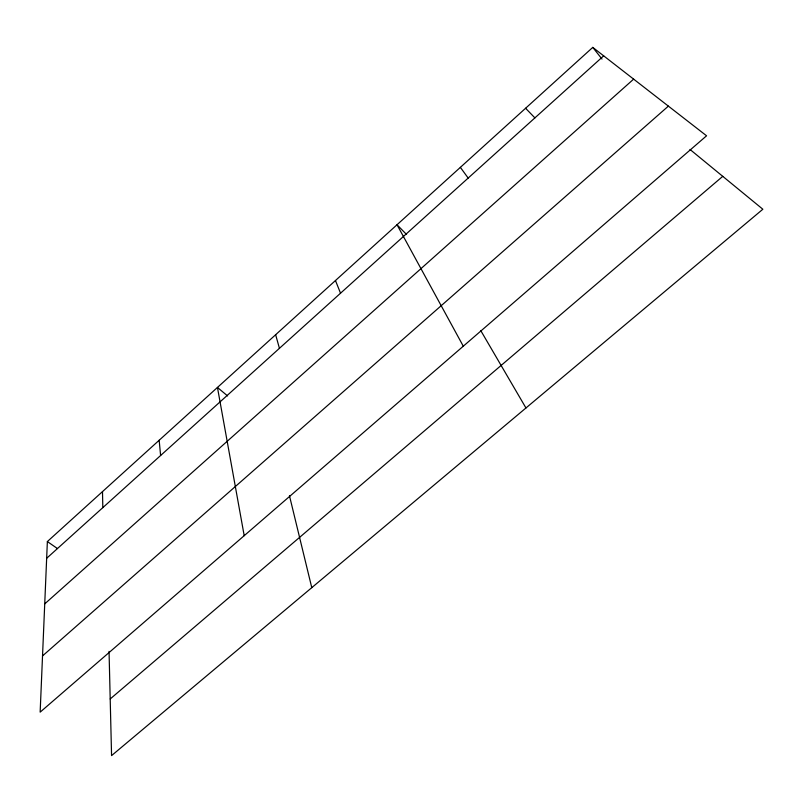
<?xml version="1.0" encoding="UTF-8"?>
<svg xmlns="http://www.w3.org/2000/svg" width="803" height="803" viewBox="0 0 803 803"><rect width="100%" height="100%" fill="white"/><g stroke="black" fill="none" stroke-linecap="round" stroke-linejoin="round"><path stroke-width="1.2" d="M47.367 541.563L40.15 712.151L706.57 135.797L592.775 47.387L47.367 541.563L57.465 548.569M46.654 558.296L603.675 55.849M44.727 603.876L633.647 79.136M42.529 655.91L668.377 106.126M110.202 698.961L722.76 176.339M689.988 149.448L762.85 209.242L111.567 755.613L109.047 651.394M227.58 395.919L217.452 387.447L244.202 535.681M406.579 234.496L397.013 224.76L463.291 346.203M525.594 108.264L534.898 117.89M592.775 47.387L601.989 59.051M460.37 167.365L468.179 178.075M480.756 330.585L525.955 407.974M335.463 280.528L340.532 293.215M275.64 334.741L279.434 348.321M289.461 495.722L311.775 587.655M159.165 440.265L160.61 455.502M102.493 491.617L102.824 507.626"/></g></svg>
